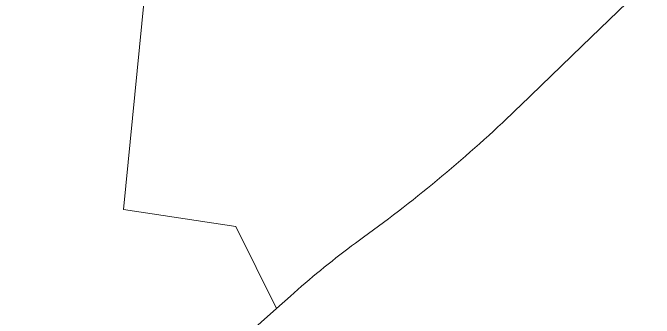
# Model space of a CAD drawing. Header units: metres. Extents: x -1 to 308408, y -2 to 6256973.
# Drawn here: x 307545.8 to 307725.4, y 6255116.7 to 6255202.2 of the extents above; entities that cross this region are included whole.
import ezdxf

# ---------------------------------------------------------------- set-up
doc = ezdxf.new("R2010")
doc.units = ezdxf.units.M
doc.layers.add('Cadastre Land Parcels_SP_EXT', color=9, linetype='Continuous', lineweight=5)

msp = doc.modelspace()

# ---------------------------------------------------------------- linework, layer by layer
at = {"layer": 'Cadastre Land Parcels_SP_EXT', "linetype": 'Continuous'}
for points in [[(307602.44, 6255104.04), (307619.63, 6255119.37), (307608.28, 6255142.37), (307576.76, 6255147.05), (307587.67, 6255257.12), (307459.97, 6255271), (307426.09, 6255024.13)], [(307587.67, 6255257.12), (307576.76, 6255147.05), (307608.28, 6255142.37), (307619.63, 6255119.37), (307623.54, 6255122.85), (307623.54, 6255122.85), (307624.58, 6255123.77), (307625.62, 6255124.68), (307626.66, 6255125.59), (307627.71, 6255126.49), (307628.77, 6255127.39), (307629.83, 6255128.28), (307630.9, 6255129.16), (307631.97, 6255130.04), (307633.04, 6255130.92), (307634.12, 6255131.79), (307635.2, 6255132.65), (307636.29, 6255133.51), (307637.39, 6255134.36), (307638.48, 6255135.2), (307639.59, 6255136.04), (307640.69, 6255136.87), (307641.8, 6255137.7), (307642.92, 6255138.52), (307644.04, 6255139.34), (307645.45, 6255140.36), (307646.85, 6255141.39), (307648.25, 6255142.42), (307649.64, 6255143.46), (307651.03, 6255144.51), (307652.41, 6255145.56), (307653.8, 6255146.62), (307655.17, 6255147.69), (307656.54, 6255148.76), (307657.91, 6255149.84), (307659.27, 6255150.92), (307660.62, 6255152.01), (307661.98, 6255153.1), (307663.32, 6255154.2), (307664.67, 6255155.31), (307666, 6255156.42), (307667.34, 6255157.54), (307668.66, 6255158.66), (307669.99, 6255159.79), (307671.3, 6255160.93), (307672.62, 6255162.07), (307673.92, 6255163.21), (307675.23, 6255164.36), (307676.52, 6255165.52), (307677.82, 6255166.68), (307679.1, 6255167.85), (307680.39, 6255169.03), (307681.67, 6255170.21), (307682.94, 6255171.39), (307684.2, 6255172.58), (307685.47, 6255173.78), (307686.72, 6255174.98), (307687.98, 6255176.19), (307705.18, 6255192.85), (307725.43, 6255212.47)], [(307725.43, 6255212.47), (307705.18, 6255192.85), (307687.98, 6255176.19), (307686.72, 6255174.98), (307685.47, 6255173.78), (307684.2, 6255172.58), (307682.94, 6255171.39), (307681.67, 6255170.21), (307680.39, 6255169.03), (307679.1, 6255167.85), (307677.82, 6255166.68), (307676.52, 6255165.52), (307675.23, 6255164.36), (307673.92, 6255163.21), (307672.62, 6255162.07), (307671.3, 6255160.93), (307669.99, 6255159.79), (307668.66, 6255158.66), (307667.34, 6255157.54), (307666, 6255156.42), (307664.67, 6255155.31), (307663.32, 6255154.2), (307661.98, 6255153.1), (307660.62, 6255152.01), (307659.27, 6255150.92), (307657.91, 6255149.84), (307656.54, 6255148.76), (307655.17, 6255147.69), (307653.8, 6255146.62), (307652.41, 6255145.56), (307651.03, 6255144.51), (307649.64, 6255143.46), (307648.25, 6255142.42), (307646.85, 6255141.39), (307645.45, 6255140.36), (307644.04, 6255139.34), (307642.92, 6255138.52), (307641.8, 6255137.7), (307640.69, 6255136.87), (307639.59, 6255136.04), (307638.48, 6255135.2), (307637.39, 6255134.36), (307636.29, 6255133.51), (307635.2, 6255132.65), (307634.12, 6255131.79), (307633.04, 6255130.92), (307631.97, 6255130.04), (307630.9, 6255129.16), (307629.83, 6255128.28), (307628.77, 6255127.39), (307627.71, 6255126.49), (307626.66, 6255125.59), (307625.62, 6255124.68), (307624.58, 6255123.77), (307623.54, 6255122.85), (307619.63, 6255119.37), (307602.44, 6255104.04)]]:
    msp.add_lwpolyline(points, dxfattribs=at)

doc.saveas('drawing.dxf')
